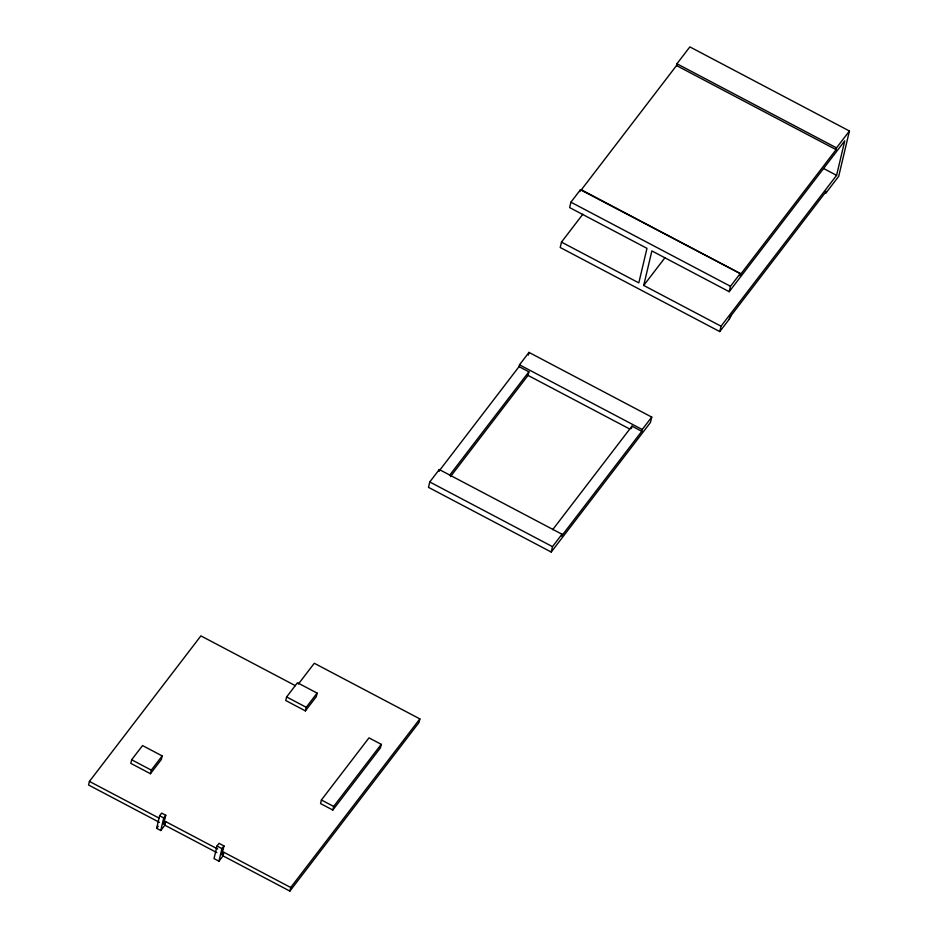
<?xml version="1.0" encoding="UTF-8"?>
<svg xmlns="http://www.w3.org/2000/svg" width="938" height="938" viewBox="0 0 938 938"><rect width="100%" height="100%" fill="white"/><g stroke="black" fill="none" stroke-linecap="round" stroke-linejoin="round"><path stroke-width="1.41" d="M295.341 685.655L200.896 635.882L89.427 781.413L88.582 785L159.413 822.345M131.66 759.768L130.816 763.368L150.455 773.709L161.324 759.522L162.18 755.922L142.541 745.569L131.66 759.768L151.299 770.121L150.455 773.709M165.686 821.606L164.83 825.194L160.761 830.517L156.623 828.348L159.601 815.767L161.641 813.094L165.768 815.274L163.646 824.268L165.686 821.606L217.686 849.007M160.761 830.517L163.728 817.936L165.768 815.274M223.889 852.279L221.849 854.94L223.971 845.959L219.046 843.356L217.006 846.017L214.028 858.598L218.953 861.201L223.033 855.878L223.889 852.279L290.721 887.5L289.877 891.1L223.033 855.878M218.953 861.201L221.931 848.62L223.971 845.959M286.606 696.946L285.762 700.534L305.389 710.887L316.27 696.688L317.114 693.1L297.475 682.747L286.606 696.946L306.245 707.299L305.389 710.887M321.394 799.985L320.55 803.573L332.826 810.045L380.394 747.926L381.25 744.338L368.974 737.866L321.394 799.985L333.67 806.446L332.826 810.045M439.277 469.539L429.768 481.968L428.49 487.35L551.227 552.048L650.456 422.487L651.734 417.093L528.997 352.407L519.476 364.823L519.054 366.629L438.855 471.333L439.277 469.539L562.014 534.238L561.592 536.032L641.791 431.316L642.225 429.522L651.734 417.093M298.401 684.037L314.3 663.272L419.861 718.907L419.005 722.495L289.877 891.1M528.352 355.103L528.997 352.407M450.498 476.621L528.024 375.399L528.88 371.8L519.054 366.629M582.815 214.251L561.487 242.11L560.209 247.491L719.774 331.595L729.283 319.178L731.065 315.602M580.012 191.563L580.434 189.769L740.926 273.896L581.372 189.793L580.434 189.769L570.914 202.186L569.647 207.579L646.974 248.336L638.813 282.866L561.487 242.11M551.227 552.048L552.505 546.655L562.014 534.238M581.372 189.793L676.521 65.554L676.943 63.761L689.864 46.9L849.418 131.003L838.713 176.309L825.803 193.169L826.226 191.364L729.705 317.372L729.283 319.178M721.041 326.201L643.714 285.445L651.875 250.927L729.201 291.683L844.751 140.829L836.59 175.347L721.041 326.201L719.774 331.595M631.403 428.537L631.978 426.145L641.791 431.316M729.201 291.683L730.479 286.289L740 273.873L739.566 275.666L836.086 149.658L836.508 147.864L849.418 131.003M151.299 770.121L162.18 755.922M156.623 828.348L158.252 826.214M449.56 475.343L528.88 371.8M306.245 707.299L317.114 693.1M643.714 285.445L665.054 257.598M333.67 806.446L381.25 744.338M552.67 529.689L631.978 426.145M290.721 887.5L419.861 718.907M676.943 63.761L836.508 147.864M676.521 65.554L836.086 149.658M823.705 168.559L836.59 175.347M570.914 202.186L730.479 286.289M519.476 364.823L642.225 429.522M528.024 375.399L629.832 429.065M429.768 481.968L552.505 546.655M159.601 815.767L163.728 817.936M217.006 846.017L221.931 848.62M89.427 781.413L158.979 818.065M164.83 825.194L216.842 852.607"/></g></svg>
